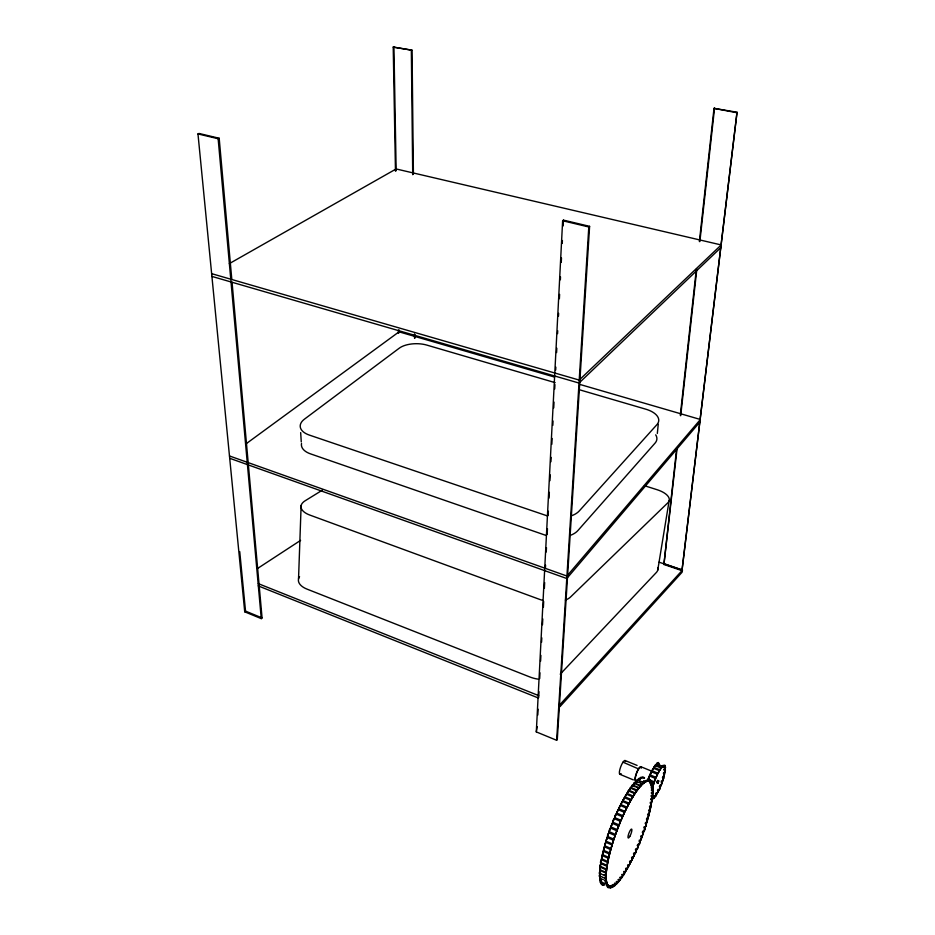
<?xml version="1.0" encoding="UTF-8"?>
<svg xmlns="http://www.w3.org/2000/svg" width="935" height="935" viewBox="0 0 935 935"><rect width="100%" height="100%" fill="white"/><g stroke="black" fill="none" stroke-linecap="round" stroke-linejoin="round"><path stroke-width="1.4" d="M652.022 770.721L652.011 770.826A20.313 4.617 -69.8 0 1 653.46 768.254L652.022 770.721L657.995 773.268A20.348 4.546 -69.8 0 1 659.432 770.697L657.995 773.268M658.532 790.846A20.406 4.57 -69.8 0 1 657.106 793.418L658.521 790.952L657.422 790.391M626.719 869.363A21.224 4.733 -69.1 0 1 625.223 871.829L626.719 869.363L625.585 868.872M622.885 800.57L624.486 797.719A21.68 5.131 -69.3 0 0 622.885 800.57L629.185 803.235A21.727 5.049 -69.4 0 1 630.774 800.372L629.185 803.235M624.977 796.877A21.645 5.119 -69.3 0 1 626.555 794.236L624.977 796.877L631.265 799.519A21.692 5.037 -69.4 0 1 632.843 796.877L631.265 799.519M628.682 865.927A21.189 4.722 -69.1 0 1 627.175 868.58L628.682 866.032L627.56 865.436M627.116 807.197L628.694 804.147A21.762 5.061 -69.3 0 0 627.116 807.197L620.805 804.521L622.394 801.482A21.715 5.143 -69.3 0 0 620.805 804.521M630.658 862.269L629.15 865.085A21.143 4.71 -69.2 0 0 630.658 862.269L629.535 861.778M298.534 578.894L301.128 505.473M632.621 858.494L631.125 861.38A21.108 4.698 -69.2 0 0 632.609 858.412L631.499 857.909M659.339 763.416L658.707 763.474M536.304 731.906L562.636 220.742L563.454 220.122L589.599 226.34L557.295 739.386L556.641 740.286L536.304 731.906L537.193 726.659M537.8 715.018L538.104 709.197M538.7 697.545L539.004 691.725M539.682 678.623L539.986 672.803M540.594 661.162L540.898 655.341M541.575 642.24L541.797 637.869M542.475 624.767L542.779 618.947M543.387 607.306L543.679 601.486M544.369 588.384L544.661 582.563M545.421 568.001L545.572 565.091M546.25 551.989L546.472 547.63M547.15 534.528L547.454 528.707M548.132 515.606L548.366 511.235M549.044 498.133L549.348 492.313M549.944 480.672L550.247 474.851M550.925 461.75L551.159 457.379M551.837 444.277L552.141 438.457M552.819 425.355L553.041 420.995M553.719 407.894L554.023 402.073M554.7 388.972L554.934 384.601M555.682 370.05L555.834 367.139M556.594 352.577L556.816 348.217M557.576 333.655L557.716 330.745M558.475 316.194L558.627 313.283M559.387 298.721L559.609 294.361M560.357 279.799L560.509 276.889M561.269 262.338L561.491 257.966M562.251 243.416L562.402 240.505M563.15 225.954L563.454 220.122M647.195 781.251L648.294 779.451L648.142 781.134A21.295 4.874 -69.5 0 0 647.195 781.251L645.559 780.55L645.489 781.94A21.376 4.92 -69.5 0 0 644.344 782.665L642.018 781.707M556.641 740.286L588.805 226.971L589.599 226.34M603.905 885.094L604.513 885.059M627.046 793.453A21.599 5.107 -69.3 0 1 628.601 791.045L628.367 790.496L627.046 793.453L633.322 796.094A21.645 5.014 -69.4 0 1 634.865 793.675L634.69 793.102L633.322 796.094M657.328 433.466L658.252 424.28M699.38 241.581L714.013 108.355L737.025 112.235L681.977 570.642L663.92 564.483L676.636 448.636M680.294 415.339L696.353 269.093M663.92 564.483L677.185 447.69M680.703 415.748L696.832 269.105M699.871 241.522L714.562 107.946M681.977 570.642L737.025 112.235M629.068 790.344A21.563 5.084 -69.4 0 1 630.587 788.193L630.424 787.492L629.068 790.344L635.332 792.973A21.61 5.002 -69.4 0 1 636.84 790.8L636.677 790.11L635.332 792.973M624.755 872.554A21.271 4.745 -69.1 0 1 623.283 874.809C623.435 876.656 626.123 871.502 623.633 872.051M601.754 884.101L601.871 884.837L602.502 884.101M657.726 570.198L669.121 500.774M653.986 767.354L653.951 767.495A20.325 4.617 -69.8 0 1 655.318 765.648L655.26 764.9L653.986 767.354L659.923 769.926A20.36 4.546 -69.8 0 1 661.279 768.079L661.138 767.319L659.923 769.926M656.627 794.201A20.395 4.57 -69.8 0 1 655.271 796.082C655.166 798.315 658.03 793.102 655.517 793.733M631.055 787.574A21.517 5.072 -69.4 0 1 632.516 785.68L632.364 784.862L631.055 787.574L637.296 790.18A21.563 4.991 -69.4 0 1 638.757 788.275L638.605 787.457L637.296 790.18M622.827 875.476A21.306 4.757 -69.1 0 1 621.389 877.497C621.319 879.706 624.276 874.377 621.705 874.961M682.433 570.14L682.071 572.243L559.971 706.638L560.287 704.242L682.433 570.14L659.023 562.169M643.397 777.838L643.362 776.997L642.836 777.417M645.828 781.765A21.341 4.897 -69.5 0 1 646.88 781.344C647.616 777.207 645.582 784.103 643.899 780.97M632.96 785.143A21.47 5.049 -69.4 0 1 634.374 783.53L634.234 782.583L632.96 785.143L639.201 787.737A21.517 4.967 -69.5 0 1 640.592 786.125L640.522 785.155L639.201 787.737M620.945 878.082A21.353 4.768 -69 0 1 619.543 879.87C619.227 882.418 622.476 876.995 619.812 877.579M644.39 778.423L644.437 777.511L643.864 777.885M640.849 778.329L640.779 777.254L640.043 779.369M641.013 785.669L642.24 783.249L642.333 784.336A21.47 4.955 -69.5 0 0 641.013 785.669L634.795 783.086A21.423 5.037 -69.4 0 1 636.127 781.765L636.221 780.877A7.644 1.812 -69.7 0 1 636.735 772.38A7.644 1.812 -69.7 0 1 641.27 768.184M658.31 763.392C659.105 760.891 656.113 764.292 658.006 764.327M619.122 880.384A21.4 4.792 -69 0 1 617.766 881.904C617.217 884.755 620.723 879.321 617.977 879.87M651.321 781.905L651.321 780.772L650.409 782.116A21.166 4.827 -69.6 0 1 651.005 782.887L651.321 781.905L653.927 783.027A20.325 4.535 -69.8 0 0 652.91 786.37L650.97 785.47M657.434 780.374L658.696 780.889L657.796 783.366L658.789 781.029M634.795 783.086L636.221 780.877M636.525 781.403A21.376 5.014 -69.5 0 1 637.775 780.374C638.64 776.786 634.269 783.238 638.465 782.209M617.357 882.336A21.447 4.804 -69 0 1 616.072 883.587C615.288 886.672 619.028 881.378 616.223 881.822M642.731 783.974A21.423 4.932 -69.5 0 1 643.97 782.946C644.285 779.182 642.474 786.826 640.791 783.168M655.762 765.157A20.336 4.628 -69.8 0 1 656.919 764.199L656.908 763.007L655.762 765.157L661.711 767.588A20.383 4.546 -69.8 0 1 662.857 766.606L662.857 765.414L661.711 767.588M654.839 796.597A20.383 4.558 -69.9 0 1 653.682 797.625C652.91 801.026 657.024 794.493 652.992 795.825M639.318 779.393L639.33 778.002L638.535 780.269M615.686 883.926A21.493 4.827 -69 0 1 614.47 884.907C613.453 888.192 617.392 883.119 614.54 883.423M642.041 778.446L642.146 776.915L641.153 778.399M614.108 885.153A21.54 4.839 -69 0 1 612.974 885.831C611.735 889.302 615.838 884.51 612.963 884.639M644.344 782.665L645.629 780.608M612.647 885.994A21.587 4.862 -69 0 1 611.607 886.368C610.146 889.933 614.377 885.574 611.502 885.48M653.32 797.824A20.36 4.558 -69.9 0 1 652.443 797.929C650.959 801.283 654.932 797.637 652.209 797.368M663.207 766.443A20.395 4.558 -69.8 0 1 664.06 766.408C664.995 762.446 663.02 768.289 661.349 765.683M658.182 780.678L657.305 783.179L658.263 780.772M610.368 886.509L610.158 888.25L611.303 886.438A21.622 4.885 -69 0 1 610.368 886.509L607.107 885.246M652.408 787.995L652.946 785.494L652.198 786.393A21.073 4.768 -69.6 0 1 652.408 787.995L651.274 787.527M650.199 781.917L650.468 779.942L649.486 781.438A21.213 4.839 -69.6 0 1 650.199 781.917L649.054 781.45M648.411 781.146L649.451 779.51L649.241 781.333A21.248 4.862 -69.6 0 0 648.411 781.146L646.985 780.667M608.323 885.562L607.96 887.607L609.036 886.111A21.715 4.92 -68.9 0 1 608.323 885.562L606.581 884.639M664.785 767.483L665.182 765.391L664.294 766.571A20.406 4.558 -69.8 0 1 664.785 767.483L663.675 767.027M607.54 884.475L607.107 886.684L608.124 885.34A21.75 4.932 -68.9 0 1 607.54 884.475L606.383 883.949M651.637 784.231L652.046 781.999L651.169 783.179A21.131 4.804 -69.6 0 1 651.637 784.231L650.117 783.612M601.743 881.845L600.936 883.879L601.661 883.154M602.631 883.224A21.669 5.002 -68.9 0 0 602.876 883.33L602.584 883.961M652.139 797.941L652.198 797.8A16.853 3.763 -69.8 0 0 662.518 781.274L663.71 778.294L662.401 777.546M606.932 882.991L606.429 885.351L607.376 884.159A21.785 4.955 -68.9 0 1 606.932 882.991L604.98 882.114M600.2 878.456L599.721 880.817L600.597 879.777A21.774 5.049 -68.9 0 1 600.282 878.409M606.488 881.109L605.927 883.633L606.803 882.582A21.821 4.967 -68.9 0 1 606.488 881.109L604.548 880.232M651.765 784.605L652.583 783.565L652.104 785.938A21.096 4.792 -69.6 0 0 651.765 784.605L650.62 784.138M601.193 881.366L600.212 882.511L600.726 880.186A21.739 5.037 -68.9 0 0 601.193 881.366L601.579 881.541M603.753 884.183L602.818 885.34L603.122 883.458A21.622 4.979 -68.9 0 0 603.893 883.704M652.127 788.287L652.233 787.328M652.069 798.081L651.286 799.028M664.995 769.715L665.58 767.203L664.89 767.951A20.418 4.57 -69.8 0 1 664.995 769.715L663.885 769.271M606.231 878.853L605.599 881.518L606.406 880.606A21.844 4.991 -68.9 0 1 606.231 878.853L603.11 877.439M652.548 790.379L653.168 787.773L652.525 788.404A21.037 4.757 -69.5 0 1 652.548 790.379L651.414 789.9M600.773 876.387L599.919 876.188L599.803 878.433M652.513 793.067L653.226 790.379L652.548 790.987A21.014 4.745 -69.5 0 1 652.513 793.067L651.379 792.599M606.16 876.224L605.424 879.017L606.196 878.269A21.879 5.002 -68.9 0 1 606.16 876.224L599.908 873.419L599.183 876.2L599.884 875.581M652.455 788.521L651.321 788.053M652.314 796.036L653.051 793.207L652.478 793.745A20.991 4.722 -69.5 0 1 652.314 796.036L651.181 795.568M606.266 873.255L605.471 876.177L606.16 875.557A21.902 5.026 -69 0 1 606.266 873.255L600.013 870.438L599.218 873.36L599.838 872.869M651.94 799.285L652.77 796.386L652.233 796.784A20.967 4.71 -69.5 0 1 651.94 799.285L650.818 798.817M664.645 772.941L665.463 770.101L664.949 770.463A20.43 4.57 -69.8 0 1 664.645 772.941L663.546 772.497M606.57 869.959L605.705 873.01L606.324 872.507A21.926 5.037 -69 0 1 606.57 869.959L600.293 867.154L599.838 870.006M651.414 802.768L651.835 800.079A20.956 4.698 -69.5 0 1 651.414 802.768L650.292 802.3M607.049 866.359L606.079 869.503L606.663 869.141A21.937 5.049 -69 0 1 607.049 866.359L600.761 863.554L599.803 866.687L600.387 866.336A21.891 5.131 -68.9 0 1 600.761 863.554M658.111 783.133L656.674 782.455M650.737 806.473L651.274 803.621A20.944 4.698 -69.5 0 1 650.737 806.473L649.615 805.993M607.715 862.502L607.189 865.483A21.949 5.061 -69 0 1 607.715 862.502L601.415 859.697L600.375 862.234L600.901 862.678A21.902 5.143 -68.9 0 1 601.415 859.697M602.187 855.689L601.602 858.751A21.914 5.154 -69 0 1 602.257 855.607L608.556 858.4A21.961 5.072 -69 0 0 607.902 861.556L608.556 858.4M649.895 810.365L650.608 807.302A20.932 4.687 -69.5 0 1 649.895 810.365L648.785 809.885M663.792 776.903L664.481 773.899A20.43 4.582 -69.8 0 1 663.792 776.903L662.693 776.447M700.128 421.732L566.774 578.52L229.706 458.29M648.925 814.408L649.731 811.241A20.921 4.675 -69.5 0 1 648.925 814.408L647.803 813.941M610.742 849.623L609.83 853.059A21.973 5.084 -69.1 0 1 610.742 849.623L604.419 846.829L603.519 850.266A21.926 5.166 -69 0 1 604.419 846.829L604.419 846.829M609.573 854.087L608.779 857.407A21.961 5.072 -69 0 1 609.573 854.087L603.25 851.306L602.467 854.613A21.926 5.166 -69 0 1 603.25 851.306M650.55 807.372L649.428 806.893M560.205 674.182L656.382 572.454A19.74 9.642 9.6 0 0 657.761 567.615M647.803 818.604L648.726 815.343A20.921 4.675 -69.4 0 1 647.803 818.604L646.681 818.125M649.685 811.299L648.563 810.832M605.693 842.283L604.723 845.766A21.914 5.178 -69 0 1 605.751 842.236L612.074 845.006A21.961 5.084 -69.1 0 0 611.046 848.548L612.074 845.006M720.897 247.565L579.022 383.058L211.918 276.409M231.786 279.249L219.187 138.251L199.015 133.46L197.975 133.927L244.725 611.817L261.274 618.631L262.069 617.918L232.044 282.16M244.725 611.817L245.531 611.116L239.734 551.592M653.927 783.027L652.829 786.393M646.553 822.894L647.523 819.598A20.932 4.663 -69.4 0 1 646.553 822.894L645.442 822.414M648.668 815.39L647.558 814.911M607.154 837.585L605.903 841.126L612.402 843.908A21.961 5.096 -69.1 0 1 613.535 840.308L607.212 837.55A21.914 5.178 -69 0 0 606.079 841.138M245.963 443.891L399.046 331.832L554.63 377.085M258.025 568.176L300.602 540.372M660.987 785.692L662.167 782.478A20.43 4.582 -69.8 0 1 660.87 785.704L659.771 785.248M642.59 831.203C644.367 832.968 646.284 827.685 643.736 827.826M644.075 826.785C645.851 828.562 647.71 823.197 645.127 823.443M616.855 830.794L615.534 834.441A21.926 5.096 -69.2 0 1 616.855 830.794L610.52 828.048L609.386 829.836L609.129 831.647L615.534 834.441M322.365 490.15L305.126 500.786A21.505 10.121 2 0 0 309.894 515.091L539.39 599.3A23.141 11.921 7.6 0 0 542.592 600.328M613.535 840.308L612.355 843.931M229.332 263.623L396.136 168.954L721.201 244.947L579.209 380.077L211.649 273.663M197.975 133.927L218.147 138.731L219.187 138.251M395.47 171.163L393.214 47.077L412.054 50.209L413.41 174.307M641.772 837.176L641.737 837.152A20.979 4.663 -69.3 0 1 640.452 840.53L641.831 837.526L640.627 836.673M393.214 47.077L412.054 50.209M663.499 777.99L663.616 777.99A20.43 4.582 -69.8 0 1 662.506 781.263L661.396 780.818M643.712 831.683L643.747 831.659A20.944 4.663 -69.4 0 0 644.846 828.305L644.928 828.305M612.25 823.314L610.906 826.914L617.275 829.672A21.914 5.096 -69.2 0 1 618.666 826.061L612.343 823.326A21.867 5.178 -69.1 0 0 610.941 826.937M615.137 835.563L613.909 839.198A21.949 5.096 -69.1 0 1 615.137 835.563L608.814 832.804L607.656 834.745L607.493 836.428L613.909 839.198M646.249 823.91L646.365 823.91A20.932 4.663 -69.4 0 1 645.185 827.265M622.476 816.758L621.027 820.299A21.867 5.084 -69.2 0 1 622.546 816.828L616.107 814.046L615.172 815.332L614.704 817.587L621.027 820.299M642.123 836.112L643.432 832.793A20.956 4.663 -69.3 0 1 642.123 836.112L641.013 835.633M607.528 836.439L607.575 836.428A21.902 5.178 -69.1 0 1 608.814 832.804M610.473 828.059L610.52 828.048A21.879 5.178 -69.1 0 0 609.199 831.683L609.199 831.683M714.013 108.355L736.488 112.656M637.577 844.422C639.458 846.397 641.352 840.881 638.932 841.079M562.636 220.742L588.805 226.971M620.536 821.362L619.11 824.951A21.891 5.084 -69.2 0 1 620.571 821.386L614.166 818.628L613.161 820.077L612.787 822.216L619.11 824.951M618.666 826.061L617.24 829.649M643.338 832.723L642.228 832.244M579.852 384.425L700.397 419.488L566.926 576.042L229.484 455.964M555.168 382.66L426.827 345.097A20.173 9.666 -0.3 0 0 399.233 348.206L304.471 419.137A22.23 11.524 -2.9 0 0 309.415 435.102L547.407 515.921M578.882 389.603L645.84 409.203A21.809 11.173 4.9 0 1 656.919 424.642L579.256 510.954A23.983 13.674 3.4 0 1 570.642 516.073M644.495 485.709L657.013 489.683A20.231 8.953 9.1 0 1 667.789 502.855L570.572 596.974A23.141 11.921 7.6 0 1 565.394 600.06M664.399 563.84L682.456 569.999M657.913 789.409C659.642 791.583 661.653 786.3 659.304 786.358M546.402 535.556L310.537 453.872A22.043 11.676 -3 0 1 301.526 443.47M649.615 776.027A20.29 4.617 -69.8 0 0 648.341 779.381L654.301 781.824A20.336 4.535 -69.8 0 1 655.61 778.493L649.544 776.015L648.294 779.311M655.61 778.493L654.301 781.824M258.317 583.65L538.63 695.593M258.27 585.906L538.315 697.978M662.576 765.812L664.06 766.408M662.447 765.812L664.294 766.571M659.491 764.923L660.239 765.227M658.766 764.947L659.514 765.251M661.372 766.01L662.857 766.606M663.78 767.495L664.89 767.951M655.318 765.648L656.802 766.256M657.176 766.408L659.035 767.167M659.783 767.471L661.279 768.079M663.85 770.008L664.949 770.463M653.46 768.254L659.432 770.697M663.371 773.455L664.481 773.899M640.72 766.665L652.677 771.562M624.966 760.471L637.086 765.414M651.508 771.819L657.492 774.262A20.336 4.535 -69.8 0 0 656.078 777.359L650.094 774.905L651.508 771.819A20.301 4.617 -69.8 0 0 650.094 774.905L650.094 774.905M622.967 762.165L638.652 768.967M661.01 781.964L662.109 782.42M245.531 611.116L262.069 617.918M656.744 781.485L658.006 781.999M648.095 780.854L649.486 781.438M649.252 781.637L650.409 782.116M649.86 782.42L651.005 782.887M645.676 780.935L646.88 781.344M650.024 782.7L651.169 783.179M643.56 781.146L645.489 781.94M640.078 780.912L640.861 781.228M638.944 780.854L639.715 781.181M642.029 782.139L643.97 782.946M651.052 785.926L652.198 786.393M619.928 774.32L633.357 779.895M639.236 782.525L640.405 783.004M636.127 781.765L636.899 782.081M640.779 783.694L642.333 784.336M651.414 790.507L652.548 790.987M634.374 783.53L635.531 784.021M637.086 784.664L637.869 784.991M639.037 785.47L640.592 786.125M655.996 792.962L657.106 793.418M651.344 793.266L652.478 793.745M633.299 786.008L635.251 786.814M636.419 787.305L638.757 788.275M654.173 795.615L655.271 796.082M651.111 796.316L652.233 796.784M652.198 797.006L653.682 797.625M630.587 788.193L631.756 788.684M632.539 789.011L634.105 789.666M634.491 789.83L636.84 790.8M650.713 799.612L651.835 800.079M628.601 791.045L634.865 793.675M650.152 803.153L651.274 803.621M626.555 794.236L632.843 796.877M624.486 797.719L630.774 800.372M622.394 801.482L628.694 804.147M620.314 805.491L626.625 808.167A21.797 5.072 -69.3 0 0 625.047 811.393L618.736 808.705L620.314 805.491A21.75 5.154 -69.2 0 0 618.736 808.705L618.736 808.705M646.401 819.13L647.523 819.598M618.245 809.71L624.568 812.41A21.832 5.072 -69.3 0 0 623.014 815.764L616.691 813.064L618.245 809.71A21.785 5.166 -69.2 0 0 616.691 813.064L616.691 813.064M639.33 840.051L640.452 840.53M637.156 845.439C639.633 845.462 637.46 850.827 635.753 848.723M635.321 849.716C637.775 849.822 635.484 855.221 633.872 852.919M633.427 853.889L634.549 854.637L633.077 857.477A21.073 4.687 -69.2 0 0 634.549 854.38M631.955 856.986L633.077 857.477M604.723 845.766L611.046 848.548M630.003 860.878L631.125 861.38M603.519 850.266L609.83 853.059M628.028 864.594L629.15 865.085M602.467 854.613L608.779 857.407M626.053 868.077L627.175 868.58M601.602 858.751L607.902 861.556M624.089 871.326L625.223 871.829M600.901 862.678L602.467 863.379M602.865 863.554L604.431 864.256M604.828 864.431L607.189 865.483M622.149 874.307L623.283 874.809M600.387 866.336L601.567 866.85M602.35 867.201L603.519 867.727M604.302 868.089L606.663 869.141M620.256 876.995L621.389 877.497M600.843 870.041L601.626 870.403M602.794 870.929L604.361 871.63M604.758 871.806L606.324 872.507M618.409 879.356L619.543 879.87M599.919 872.741L600.691 873.091M604.209 874.681L606.16 875.557M616.633 881.389L617.766 881.904M604.629 877.556L606.196 878.269M601.158 876.562L602.724 877.264M614.926 883.072L616.072 883.587M605.237 880.08L606.406 880.606M600.656 878.479L601.824 879.005M602.596 879.356L603.379 879.706M613.325 884.381L614.47 884.907M605.249 881.88L606.803 882.582M611.829 885.316L612.974 885.831M606.219 883.633L607.376 884.159M610.076 885.679L611.607 886.368M602.923 883.119L604.653 883.762M602.876 883.33L604.653 884.148M638.698 844.913L638.722 844.924A20.991 4.663 -69.3 0 0 640.043 841.57M614.213 818.639L614.248 818.663A21.844 5.178 -69.2 0 0 612.787 822.216A56.17 13.008 -69.2 0 0 599.861 874.833M659.058 789.958L659.093 789.993A20.418 4.582 -69.8 0 0 660.414 786.814M624.568 812.41L623.014 815.764M657.492 774.262L656.066 777.289M626.625 808.167L625.047 811.393M218.147 138.731L261.274 618.631M300.673 432.625L301.269 441.928M393.939 46.75L396.159 170.778M399.011 329.833L399.07 332.755M398.368 330.289L398.415 333.211M415.152 334.905L415.175 337.827M411.342 50.537L412.721 174.693M414.497 333.912L414.544 338.295M537.905 679.114A22.498 12.739 7.9 0 1 529.829 676.963L307.042 589.132A20.956 10.858 1.4 0 1 299.551 576.626M570.934 535.136A23.761 13.826 3.5 0 0 577.947 530.507L655.084 443.085A21.634 11.325 5 0 0 655.704 434.833M648.084 779.112A7.667 1.753 -69.8 0 1 652.279 771.62M636.151 780.269A6.907 1.636 -69.7 0 1 636.384 773.794A6.907 1.636 -69.7 0 1 640.627 767.436M621.12 773.642A7.375 1.835 -69.5 0 1 620.653 766.957A7.375 1.835 -69.5 0 1 625.515 761.558M652.163 789.421A20.325 4.535 -69.8 0 1 652.607 787.48M657.27 764.024A20.348 4.628 -69.7 0 1 657.504 763.965A16.818 3.833 -69.8 0 0 648.528 778.82M652.198 789.175A16.853 3.763 -69.8 0 1 662.518 766.805A16.853 3.763 -69.8 0 1 662.518 781.274M639.657 779.217A21.295 4.979 -69.5 0 1 640.148 778.96M638.149 780.106A21.341 5.002 -69.5 0 1 639.037 779.51M614.704 817.587A21.821 5.166 -69.2 0 1 616.223 814.116M600.176 868.159A21.879 5.119 -68.9 0 1 600.293 867.154M599.931 871.513A21.856 5.107 -68.9 0 1 600.013 870.438M599.896 874.377A21.832 5.084 -68.9 0 1 599.908 873.419M600.036 876.761A21.809 5.072 -68.9 0 1 600.001 876.037M601.661 882.243A21.704 5.014 -68.9 0 1 601.357 881.682M636.431 850.207A21.049 4.675 -69.2 0 1 634.994 853.41M638.278 845.93A21.014 4.675 -69.3 0 1 636.875 849.214M603.274 883.68A56.17 13.008 -69.2 0 1 602.117 882.921M601.193 881.611A56.17 13.008 -69.2 0 1 600.515 879.788M612.741 822.216A56.17 13.008 -69.2 0 1 637.951 780.141M608.895 887.666L610.099 886.485A21.669 4.897 -68.9 0 1 609.269 886.24L608.895 887.666M629.898 836.252A4.78 1.087 -69.3 0 0 631.663 829.1A4.78 1.087 -69.3 0 0 628.25 835.294A4.78 1.087 -69.3 0 0 629.898 836.252M628.121 867.014A56.275 12.798 -69.2 0 0 650.082 781.637A56.275 12.798 -69.2 0 0 609.854 852.825A56.275 12.798 -69.2 0 0 628.121 867.014"/></g></svg>
